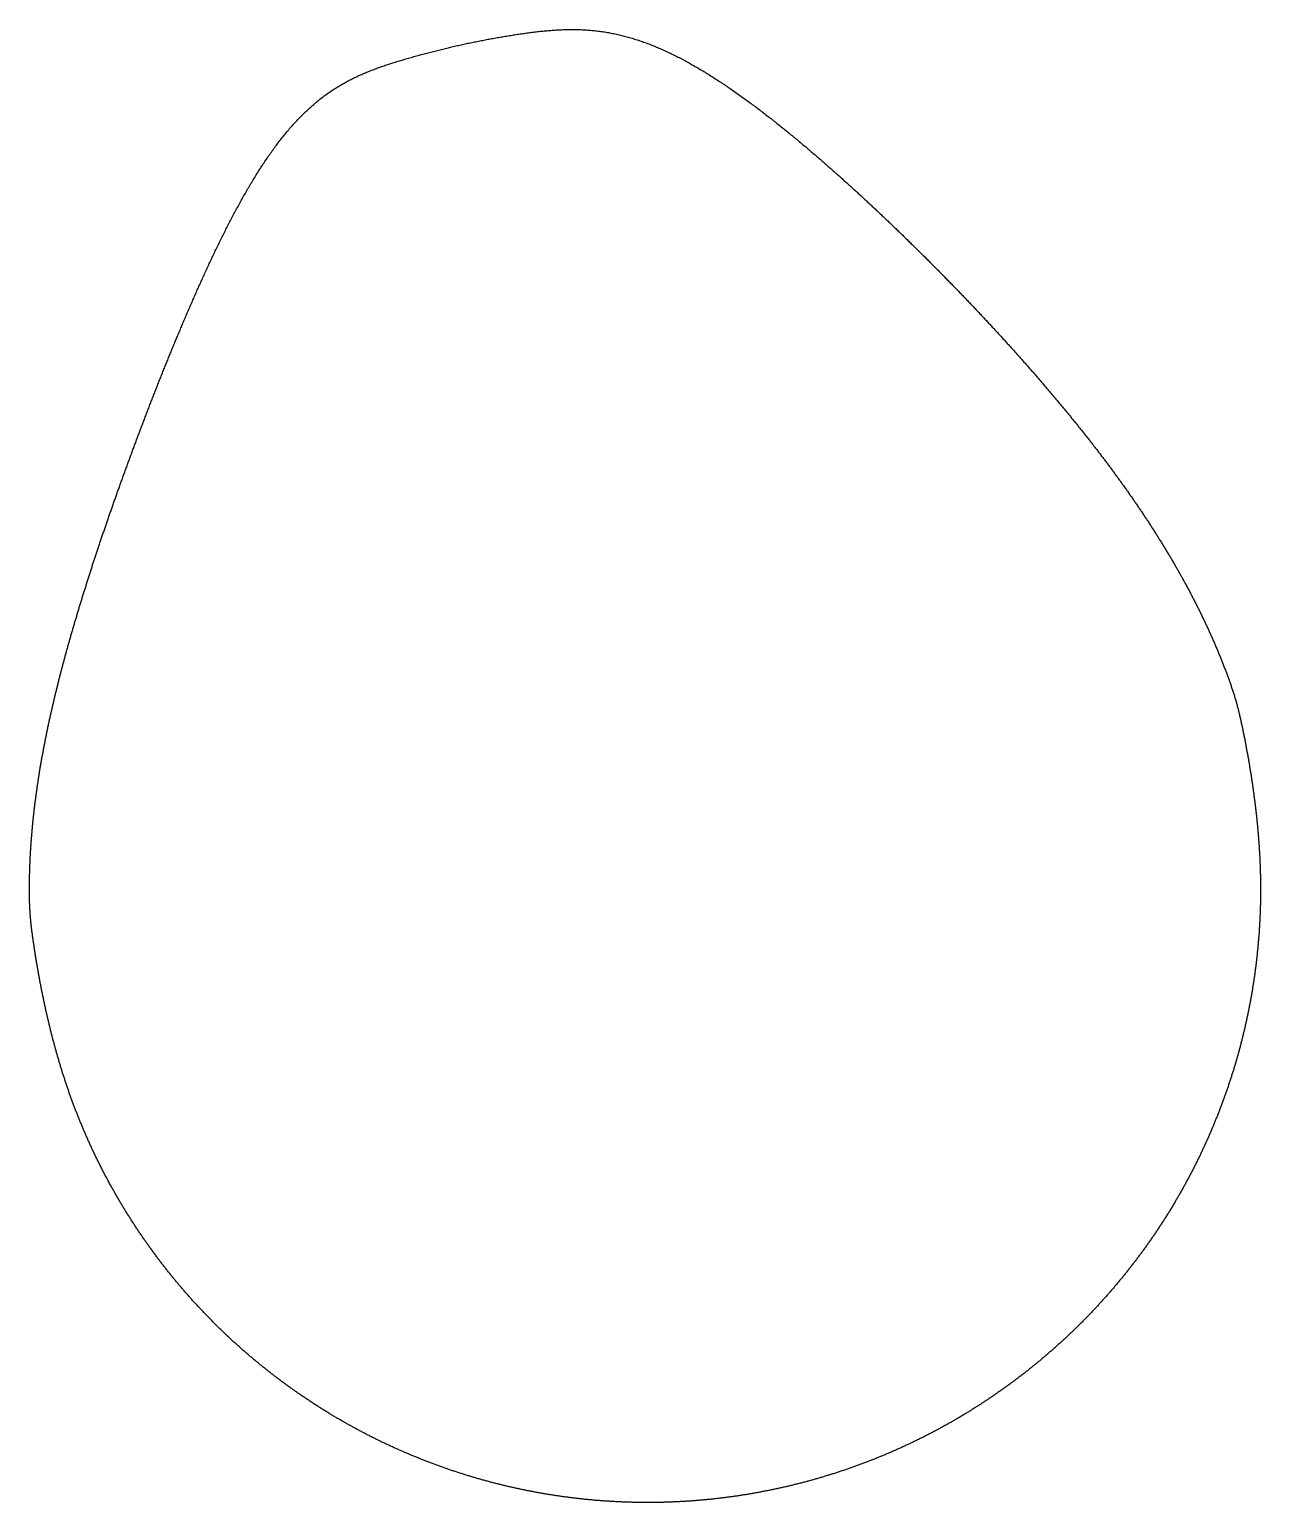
# Model space of a CAD drawing. Header units: metres. Extents: x -30 to 29.8, y -29.8 to 41.8.
import ezdxf

# ---------------------------------------------------------------- set-up
doc = ezdxf.new("R2010")
doc.units = ezdxf.units.M

msp = doc.modelspace()

# ---------------------------------------------------------------- linework, layer by layer
msp.add_spline([(29.75, 0), (29.749, 0.187), (29.748, 0.374), (29.745, 0.561), (29.741, 0.748), (29.736, 0.935), (29.729, 1.122), (29.722, 1.309), (29.714, 1.496), (29.704, 1.683), (29.693, 1.87), (29.682, 2.057), (29.669, 2.244), (29.656, 2.43), (29.641, 2.617), (29.625, 2.803), (29.609, 2.99), (29.591, 3.176), (29.573, 3.362), (29.553, 3.549), (29.533, 3.735), (29.512, 3.921), (29.489, 4.107), (29.466, 4.293), (29.443, 4.478), (29.418, 4.664), (29.392, 4.85), (29.366, 5.035), (29.339, 5.221), (29.311, 5.406), (29.282, 5.592), (29.252, 5.777), (29.222, 5.962), (29.191, 6.147), (29.159, 6.332), (29.126, 6.517), (29.093, 6.702), (29.059, 6.887), (29.024, 7.072), (28.989, 7.257), (28.953, 7.442), (28.915, 7.626), (28.877, 7.811), (28.838, 7.995), (28.798, 8.179), (28.757, 8.363), (28.714, 8.547), (28.669, 8.73), (28.622, 8.913), (28.573, 9.095), (28.521, 9.277), (28.466, 9.457), (28.408, 9.637), (28.348, 9.816), (28.286, 9.994), (28.223, 10.172), (28.158, 10.349), (28.093, 10.526), (28.026, 10.703), (27.958, 10.879), (27.889, 11.055), (27.819, 11.23), (27.748, 11.405), (27.676, 11.579), (27.603, 11.753), (27.529, 11.927), (27.454, 12.1), (27.377, 12.273), (27.3, 12.446), (27.222, 12.618), (27.143, 12.79), (27.063, 12.961), (26.982, 13.132), (26.9, 13.302), (26.817, 13.472), (26.733, 13.642), (26.648, 13.811), (26.563, 13.98), (26.476, 14.148), (26.389, 14.316), (26.301, 14.483), (26.212, 14.651), (26.122, 14.817), (26.031, 14.984), (25.939, 15.15), (25.847, 15.315), (25.753, 15.48), (25.659, 15.645), (25.565, 15.81), (25.469, 15.974), (25.373, 16.137), (25.275, 16.3), (25.177, 16.463), (25.079, 16.626), (24.979, 16.788), (24.879, 16.95), (24.778, 17.111), (24.677, 17.272), (24.574, 17.433), (24.471, 17.594), (24.367, 17.754), (24.263, 17.914), (24.158, 18.073), (24.052, 18.232), (23.946, 18.391), (23.838, 18.55), (23.731, 18.708), (23.622, 18.866), (23.513, 19.023), (23.403, 19.181), (23.293, 19.338), (23.182, 19.495), (23.07, 19.652), (22.958, 19.808), (22.845, 19.964), (22.731, 20.12), (22.617, 20.276), (22.502, 20.431), (22.386, 20.587), (22.27, 20.742), (22.154, 20.897), (22.036, 21.051), (21.918, 21.206), (21.8, 21.36), (21.681, 21.514), (21.561, 21.669), (21.441, 21.822), (21.32, 21.976), (21.198, 22.13), (21.076, 22.284), (20.953, 22.437), (20.83, 22.59), (20.706, 22.744), (20.582, 22.897), (20.457, 23.05), (20.331, 23.203), (20.205, 23.356), (20.078, 23.509), (19.95, 23.662), (19.822, 23.815), (19.693, 23.968), (19.564, 24.121), (19.434, 24.274), (19.303, 24.427), (19.172, 24.58), (19.04, 24.733), (18.907, 24.886), (18.774, 25.04), (18.641, 25.193), (18.506, 25.346), (18.371, 25.499), (18.235, 25.653), (18.099, 25.807), (17.962, 25.96), (17.824, 26.114), (17.686, 26.268), (17.546, 26.422), (17.407, 26.576), (17.266, 26.731), (17.125, 26.885), (16.983, 27.04), (16.84, 27.195), (16.697, 27.35), (16.553, 27.506), (16.408, 27.661), (16.262, 27.817), (16.116, 27.973), (15.968, 28.129), (15.82, 28.286), (15.672, 28.442), (15.522, 28.599), (15.372, 28.757), (15.22, 28.914), (15.068, 29.072), (14.915, 29.23), (14.761, 29.389), (14.606, 29.547), (14.451, 29.706), (14.294, 29.866), (14.137, 30.026), (13.978, 30.186), (13.819, 30.346), (13.659, 30.507), (13.498, 30.668), (13.335, 30.829), (13.172, 30.991), (13.008, 31.153), (12.842, 31.316), (12.676, 31.479), (12.509, 31.642), (12.34, 31.806), (12.17, 31.97), (12, 32.134), (11.828, 32.299), (11.655, 32.465), (11.481, 32.63), (11.305, 32.796), (11.129, 32.962), (10.951, 33.129), (10.772, 33.296), (10.592, 33.464), (10.411, 33.632), (10.228, 33.8), (10.044, 33.968), (9.858, 34.137), (9.672, 34.306), (9.484, 34.476), (9.294, 34.645), (9.103, 34.815), (8.911, 34.985), (8.717, 35.156), (8.522, 35.326), (8.326, 35.497), (8.128, 35.668), (7.928, 35.839), (7.727, 36.01), (7.525, 36.18), (7.321, 36.351), (7.115, 36.522), (6.908, 36.692), (6.699, 36.862), (6.489, 37.032), (6.277, 37.201), (6.064, 37.37), (5.848, 37.538), (5.632, 37.705), (5.414, 37.872), (5.194, 38.037), (4.972, 38.202), (4.749, 38.365), (4.525, 38.527), (4.299, 38.687), (4.071, 38.846), (3.842, 39.002), (3.611, 39.157), (3.379, 39.309), (3.145, 39.459), (2.91, 39.606), (2.674, 39.751), (2.436, 39.892), (2.197, 40.03), (1.957, 40.164), (1.715, 40.294), (1.473, 40.421), (1.229, 40.542), (0.984, 40.66), (0.738, 40.772), (0.491, 40.879), (0.244, 40.981), (-0.005, 41.078), (-0.254, 41.168), (-0.504, 41.253), (-0.754, 41.331), (-1.005, 41.403), (-1.257, 41.469), (-1.509, 41.527), (-1.761, 41.58), (-2.014, 41.625), (-2.268, 41.663), (-2.521, 41.695), (-2.775, 41.72), (-3.03, 41.739), (-3.285, 41.751), (-3.54, 41.757), (-3.796, 41.757), (-4.052, 41.752), (-4.309, 41.741), (-4.566, 41.725), (-4.824, 41.705), (-5.083, 41.681), (-5.342, 41.653), (-5.601, 41.622), (-5.861, 41.588), (-6.121, 41.551), (-6.382, 41.512), (-6.642, 41.471), (-6.903, 41.429), (-7.163, 41.385), (-7.423, 41.339), (-7.683, 41.291), (-7.943, 41.242), (-8.202, 41.191), (-8.461, 41.139), (-8.719, 41.085), (-8.978, 41.029), (-9.235, 40.972), (-9.493, 40.913), (-9.75, 40.853), (-10.007, 40.79), (-10.263, 40.727), (-10.519, 40.661), (-10.775, 40.594), (-11.03, 40.526), (-11.284, 40.456), (-11.538, 40.384), (-11.792, 40.31), (-12.044, 40.235), (-12.294, 40.158), (-12.543, 40.078), (-12.791, 39.996), (-13.036, 39.91), (-13.278, 39.821), (-13.518, 39.728), (-13.756, 39.63), (-13.99, 39.527), (-14.221, 39.419), (-14.45, 39.305), (-14.674, 39.185), (-14.896, 39.059), (-15.114, 38.927), (-15.329, 38.788), (-15.54, 38.642), (-15.748, 38.49), (-15.952, 38.331), (-16.152, 38.165), (-16.35, 37.993), (-16.543, 37.815), (-16.734, 37.631), (-16.921, 37.441), (-17.104, 37.246), (-17.284, 37.045), (-17.461, 36.84), (-17.635, 36.629), (-17.806, 36.414), (-17.974, 36.196), (-18.139, 35.973), (-18.301, 35.747), (-18.46, 35.518), (-18.616, 35.286), (-18.77, 35.051), (-18.921, 34.814), (-19.069, 34.575), (-19.215, 34.334), (-19.359, 34.091), (-19.5, 33.847), (-19.639, 33.602), (-19.776, 33.357), (-19.911, 33.11), (-20.043, 32.863), (-20.174, 32.615), (-20.303, 32.367), (-20.43, 32.119), (-20.555, 31.871), (-20.678, 31.623), (-20.8, 31.375), (-20.92, 31.128), (-21.038, 30.881), (-21.155, 30.635), (-21.271, 30.389), (-21.384, 30.144), (-21.497, 29.899), (-21.608, 29.656), (-21.718, 29.413), (-21.826, 29.171), (-21.933, 28.93), (-22.039, 28.689), (-22.143, 28.45), (-22.247, 28.212), (-22.349, 27.974), (-22.45, 27.738), (-22.551, 27.502), (-22.65, 27.268), (-22.748, 27.034), (-22.845, 26.802), (-22.941, 26.571), (-23.036, 26.34), (-23.13, 26.111), (-23.223, 25.883), (-23.315, 25.655), (-23.407, 25.429), (-23.497, 25.204), (-23.587, 24.979), (-23.676, 24.756), (-23.764, 24.534), (-23.851, 24.312), (-23.937, 24.092), (-24.023, 23.873), (-24.108, 23.654), (-24.192, 23.436), (-24.276, 23.22), (-24.359, 23.004), (-24.441, 22.789), (-24.522, 22.575), (-24.603, 22.362), (-24.683, 22.15), (-24.762, 21.938), (-24.841, 21.727), (-24.919, 21.518), (-24.997, 21.308), (-25.074, 21.1), (-25.15, 20.893), (-25.226, 20.686), (-25.301, 20.48), (-25.376, 20.274), (-25.45, 20.07), (-25.524, 19.866), (-25.597, 19.662), (-25.669, 19.46), (-25.741, 19.258), (-25.812, 19.056), (-25.883, 18.855), (-25.954, 18.655), (-26.023, 18.456), (-26.093, 18.257), (-26.161, 18.058), (-26.23, 17.86), (-26.298, 17.663), (-26.365, 17.466), (-26.432, 17.269), (-26.498, 17.073), (-26.564, 16.878), (-26.629, 16.683), (-26.694, 16.488), (-26.758, 16.294), (-26.822, 16.1), (-26.886, 15.907), (-26.949, 15.714), (-27.011, 15.521), (-27.073, 15.329), (-27.135, 15.137), (-27.196, 14.946), (-27.256, 14.754), (-27.316, 14.563), (-27.376, 14.373), (-27.435, 14.182), (-27.493, 13.992), (-27.551, 13.802), (-27.609, 13.613), (-27.666, 13.423), (-27.723, 13.234), (-27.779, 13.045), (-27.834, 12.857), (-27.889, 12.668), (-27.944, 12.48), (-27.998, 12.291), (-28.051, 12.103), (-28.104, 11.915), (-28.157, 11.728), (-28.208, 11.54), (-28.26, 11.352), (-28.311, 11.165), (-28.361, 10.978), (-28.41, 10.79), (-28.459, 10.603), (-28.508, 10.416), (-28.556, 10.229), (-28.603, 10.042), (-28.649, 9.855), (-28.696, 9.668), (-28.741, 9.481), (-28.786, 9.295), (-28.83, 9.108), (-28.873, 8.921), (-28.916, 8.734), (-28.958, 8.547), (-29, 8.361), (-29.041, 8.174), (-29.081, 7.987), (-29.12, 7.8), (-29.159, 7.613), (-29.197, 7.426), (-29.234, 7.239), (-29.271, 7.052), (-29.306, 6.865), (-29.341, 6.678), (-29.376, 6.491), (-29.409, 6.304), (-29.442, 6.117), (-29.474, 5.929), (-29.505, 5.742), (-29.535, 5.555), (-29.564, 5.367), (-29.593, 5.179), (-29.621, 4.992), (-29.647, 4.804), (-29.673, 4.616), (-29.698, 4.429), (-29.722, 4.241), (-29.746, 4.053), (-29.768, 3.865), (-29.789, 3.677), (-29.81, 3.488), (-29.829, 3.3), (-29.847, 3.112), (-29.865, 2.924), (-29.881, 2.735), (-29.897, 2.547), (-29.911, 2.358), (-29.925, 2.17), (-29.937, 1.981), (-29.948, 1.793), (-29.958, 1.604), (-29.967, 1.415), (-29.975, 1.227), (-29.982, 1.038), (-29.988, 0.849), (-29.993, 0.66), (-29.996, 0.472), (-29.999, 0.283), (-30, 0.094), (-30, -0.094), (-29.999, -0.283), (-29.996, -0.472), (-29.991, -0.66), (-29.984, -0.849), (-29.973, -1.037), (-29.96, -1.226), (-29.944, -1.414), (-29.926, -1.601), (-29.905, -1.789), (-29.883, -1.976), (-29.859, -2.163), (-29.834, -2.35), (-29.807, -2.537), (-29.78, -2.723), (-29.752, -2.91), (-29.723, -3.096), (-29.693, -3.281), (-29.662, -3.467), (-29.631, -3.652), (-29.599, -3.838), (-29.566, -4.023), (-29.533, -4.207), (-29.499, -4.392), (-29.464, -4.576), (-29.428, -4.761), (-29.392, -4.945), (-29.355, -5.128), (-29.317, -5.312), (-29.278, -5.495), (-29.239, -5.679), (-29.199, -5.862), (-29.158, -6.044), (-29.116, -6.227), (-29.073, -6.409), (-29.029, -6.591), (-28.985, -6.773), (-28.939, -6.955), (-28.893, -7.136), (-28.846, -7.317), (-28.797, -7.498), (-28.748, -7.679), (-28.698, -7.859), (-28.647, -8.039), (-28.595, -8.219), (-28.542, -8.399), (-28.488, -8.578), (-28.433, -8.757), (-28.377, -8.935), (-28.32, -9.113), (-28.262, -9.291), (-28.203, -9.469), (-28.143, -9.646), (-28.082, -9.823), (-28.019, -9.999), (-27.956, -10.175), (-27.891, -10.351), (-27.826, -10.526), (-27.759, -10.701), (-27.691, -10.875), (-27.622, -11.049), (-27.552, -11.223), (-27.481, -11.396), (-27.409, -11.568), (-27.335, -11.74), (-27.261, -11.912), (-27.186, -12.083), (-27.109, -12.254), (-27.031, -12.424), (-26.953, -12.594), (-26.873, -12.763), (-26.792, -12.932), (-26.71, -13.1), (-26.627, -13.268), (-26.543, -13.435), (-26.458, -13.602), (-26.372, -13.768), (-26.285, -13.934), (-26.197, -14.099), (-26.108, -14.263), (-26.018, -14.427), (-25.926, -14.591), (-25.834, -14.753), (-25.741, -14.915), (-25.647, -15.077), (-25.551, -15.238), (-25.455, -15.398), (-25.357, -15.558), (-25.259, -15.717), (-25.16, -15.876), (-25.059, -16.034), (-24.958, -16.191), (-24.856, -16.348), (-24.752, -16.504), (-24.648, -16.659), (-24.543, -16.814), (-24.437, -16.968), (-24.329, -17.121), (-24.221, -17.274), (-24.112, -17.426), (-24.002, -17.577), (-23.891, -17.728), (-23.779, -17.878), (-23.666, -18.027), (-23.552, -18.176), (-23.438, -18.323), (-23.322, -18.47), (-23.205, -18.617), (-23.088, -18.762), (-22.969, -18.907), (-22.85, -19.051), (-22.73, -19.195), (-22.608, -19.337), (-22.486, -19.479), (-22.363, -19.62), (-22.24, -19.76), (-22.115, -19.9), (-21.989, -20.038), (-21.863, -20.176), (-21.735, -20.313), (-21.607, -20.45), (-21.478, -20.585), (-21.348, -20.72), (-21.218, -20.854), (-21.086, -20.987), (-20.954, -21.119), (-20.82, -21.25), (-20.686, -21.381), (-20.551, -21.511), (-20.416, -21.639), (-20.279, -21.767), (-20.142, -21.894), (-20.004, -22.021), (-19.865, -22.146), (-19.725, -22.271), (-19.585, -22.394), (-19.444, -22.517), (-19.302, -22.639), (-19.159, -22.76), (-19.015, -22.88), (-18.871, -22.999), (-18.726, -23.117), (-18.58, -23.234), (-18.434, -23.351), (-18.286, -23.466), (-18.138, -23.581), (-17.99, -23.695), (-17.84, -23.807), (-17.69, -23.919), (-17.54, -24.03), (-17.388, -24.14), (-17.236, -24.248), (-17.083, -24.356), (-16.93, -24.463), (-16.775, -24.569), (-16.62, -24.674), (-16.465, -24.778), (-16.309, -24.881), (-16.152, -24.984), (-15.995, -25.085), (-15.836, -25.185), (-15.678, -25.284), (-15.518, -25.382), (-15.358, -25.479), (-15.198, -25.575), (-15.037, -25.67), (-14.875, -25.764), (-14.713, -25.857), (-14.55, -25.949), (-14.386, -26.04), (-14.222, -26.13), (-14.058, -26.219), (-13.892, -26.307), (-13.727, -26.394), (-13.56, -26.48), (-13.394, -26.565), (-13.226, -26.648), (-13.058, -26.731), (-12.89, -26.813), (-12.721, -26.893), (-12.552, -26.973), (-12.382, -27.051), (-12.211, -27.128), (-12.041, -27.205), (-11.869, -27.28), (-11.697, -27.354), (-11.525, -27.427), (-11.352, -27.499), (-11.179, -27.57), (-11.006, -27.639), (-10.832, -27.708), (-10.657, -27.776), (-10.482, -27.842), (-10.307, -27.908), (-10.131, -27.972), (-9.955, -28.035), (-9.778, -28.097), (-9.602, -28.158), (-9.424, -28.218), (-9.247, -28.277), (-9.069, -28.334), (-8.89, -28.391), (-8.711, -28.446), (-8.532, -28.5), (-8.353, -28.553), (-8.173, -28.605), (-7.993, -28.656), (-7.813, -28.706), (-7.632, -28.754), (-7.451, -28.802), (-7.27, -28.848), (-7.088, -28.893), (-6.906, -28.937), (-6.724, -28.98), (-6.542, -29.022), (-6.359, -29.062), (-6.176, -29.102), (-5.993, -29.14), (-5.81, -29.177), (-5.626, -29.213), (-5.442, -29.248), (-5.258, -29.282), (-5.074, -29.314), (-4.889, -29.345), (-4.705, -29.376), (-4.52, -29.405), (-4.335, -29.432), (-4.15, -29.459), (-3.964, -29.485), (-3.779, -29.509), (-3.593, -29.532), (-3.407, -29.554), (-3.221, -29.575), (-3.035, -29.595), (-2.849, -29.613), (-2.663, -29.631), (-2.476, -29.647), (-2.29, -29.662), (-2.103, -29.676), (-1.917, -29.688), (-1.73, -29.7), (-1.543, -29.71), (-1.356, -29.719), (-1.169, -29.727), (-0.982, -29.734), (-0.795, -29.739), (-0.608, -29.744), (-0.421, -29.747), (-0.234, -29.749), (-0.047, -29.75), (0.14, -29.75), (0.327, -29.748), (0.515, -29.746), (0.702, -29.742), (0.889, -29.737), (1.076, -29.731), (1.263, -29.723), (1.45, -29.715), (1.636, -29.705), (1.823, -29.694), (2.01, -29.682), (2.197, -29.669), (2.383, -29.654), (2.57, -29.639), (2.756, -29.622), (2.942, -29.604), (3.128, -29.585), (3.314, -29.565), (3.5, -29.543), (3.686, -29.521), (3.872, -29.497), (4.057, -29.472), (4.242, -29.446), (4.427, -29.419), (4.612, -29.39), (4.797, -29.361), (4.982, -29.33), (5.166, -29.298), (5.35, -29.265), (5.534, -29.231), (5.718, -29.195), (5.901, -29.159), (6.085, -29.121), (6.268, -29.082), (6.45, -29.042), (6.633, -29.001), (6.815, -28.959), (6.997, -28.915), (7.179, -28.871), (7.36, -28.825), (7.542, -28.778), (7.722, -28.73), (7.903, -28.681), (8.083, -28.631), (8.263, -28.579), (8.443, -28.527), (8.622, -28.473), (8.801, -28.418), (8.979, -28.363), (9.158, -28.305), (9.336, -28.247), (9.513, -28.188), (9.69, -28.128), (9.867, -28.066), (10.043, -28.004), (10.219, -27.94), (10.395, -27.875), (10.57, -27.809), (10.744, -27.742), (10.919, -27.674), (11.092, -27.605), (11.266, -27.534), (11.439, -27.463), (11.611, -27.39), (11.783, -27.317), (11.955, -27.242), (12.126, -27.167), (12.297, -27.09), (12.467, -27.012), (12.636, -26.933), (12.806, -26.853), (12.974, -26.772), (13.142, -26.69), (13.31, -26.607), (13.477, -26.522), (13.644, -26.437), (13.81, -26.351), (13.975, -26.263), (14.14, -26.175), (14.304, -26.085), (14.468, -25.995), (14.631, -25.903), (14.794, -25.811), (14.956, -25.717), (15.117, -25.623), (15.278, -25.527), (15.439, -25.431), (15.598, -25.333), (15.757, -25.234), (15.916, -25.135), (16.073, -25.034), (16.23, -24.933), (16.387, -24.83), (16.543, -24.726), (16.698, -24.622), (16.853, -24.516), (17.006, -24.41), (17.16, -24.303), (17.312, -24.194), (17.464, -24.085), (17.615, -23.974), (17.765, -23.863), (17.915, -23.751), (18.064, -23.638), (18.213, -23.524), (18.36, -23.409), (18.507, -23.293), (18.653, -23.176), (18.799, -23.058), (18.943, -22.939), (19.087, -22.82), (19.23, -22.699), (19.373, -22.578), (19.514, -22.456), (19.655, -22.333), (19.795, -22.208), (19.934, -22.084), (20.073, -21.958), (20.211, -21.831), (20.348, -21.703), (20.484, -21.575), (20.619, -21.446), (20.753, -21.316), (20.887, -21.185), (21.02, -21.053), (21.152, -20.92), (21.283, -20.787), (21.413, -20.653), (21.543, -20.518), (21.671, -20.382), (21.799, -20.245), (21.926, -20.107), (22.052, -19.969), (22.177, -19.83), (22.302, -19.69), (22.425, -19.55), (22.547, -19.408), (22.669, -19.266), (22.79, -19.123), (22.91, -18.979), (23.029, -18.835), (23.147, -18.69), (23.264, -18.544), (23.38, -18.397), (23.495, -18.25), (23.609, -18.101), (23.723, -17.953), (23.835, -17.803), (23.947, -17.653), (24.057, -17.502), (24.167, -17.35), (24.275, -17.198), (24.383, -17.045), (24.49, -16.891), (24.596, -16.737), (24.7, -16.582), (24.804, -16.426), (24.907, -16.27), (25.009, -16.113), (25.11, -15.955), (25.21, -15.797), (25.308, -15.638), (25.406, -15.478), (25.503, -15.318), (25.599, -15.158), (25.694, -14.996), (25.788, -14.834), (25.88, -14.672), (25.972, -14.509), (26.063, -14.345), (26.153, -14.181), (26.241, -14.016), (26.329, -13.851), (26.416, -13.685), (26.501, -13.519), (26.586, -13.352), (26.669, -13.184), (26.751, -13.016), (26.833, -12.848), (26.913, -12.679), (26.992, -12.509), (27.07, -12.339), (27.147, -12.169), (27.223, -11.998), (27.298, -11.826), (27.372, -11.654), (27.445, -11.482), (27.517, -11.309), (27.587, -11.136), (27.657, -10.962), (27.725, -10.788), (27.792, -10.613), (27.859, -10.438), (27.924, -10.263), (27.988, -10.087), (28.051, -9.911), (28.112, -9.734), (28.173, -9.557), (28.233, -9.38), (28.291, -9.202), (28.348, -9.024), (28.405, -8.846), (28.46, -8.667), (28.514, -8.488), (28.566, -8.308), (28.618, -8.128), (28.669, -7.948), (28.718, -7.768), (28.766, -7.587), (28.813, -7.406), (28.859, -7.224), (28.904, -7.043), (28.948, -6.861), (28.991, -6.679), (29.032, -6.496), (29.072, -6.313), (29.112, -6.13), (29.149, -5.947), (29.186, -5.764), (29.222, -5.58), (29.257, -5.396), (29.29, -5.212), (29.322, -5.028), (29.353, -4.843), (29.383, -4.659), (29.412, -4.474), (29.439, -4.289), (29.466, -4.103), (29.491, -3.918), (29.515, -3.732), (29.538, -3.547), (29.56, -3.361), (29.58, -3.175), (29.599, -2.989), (29.618, -2.803), (29.635, -2.616), (29.651, -2.43), (29.665, -2.243), (29.679, -2.057), (29.691, -1.87), (29.702, -1.683), (29.712, -1.496), (29.721, -1.309), (29.729, -1.122), (29.735, -0.935), (29.741, -0.748), (29.745, -0.561), (29.748, -0.374), (29.749, -0.187), (29.75, 0)], degree=3)

doc.saveas('drawing.dxf')
